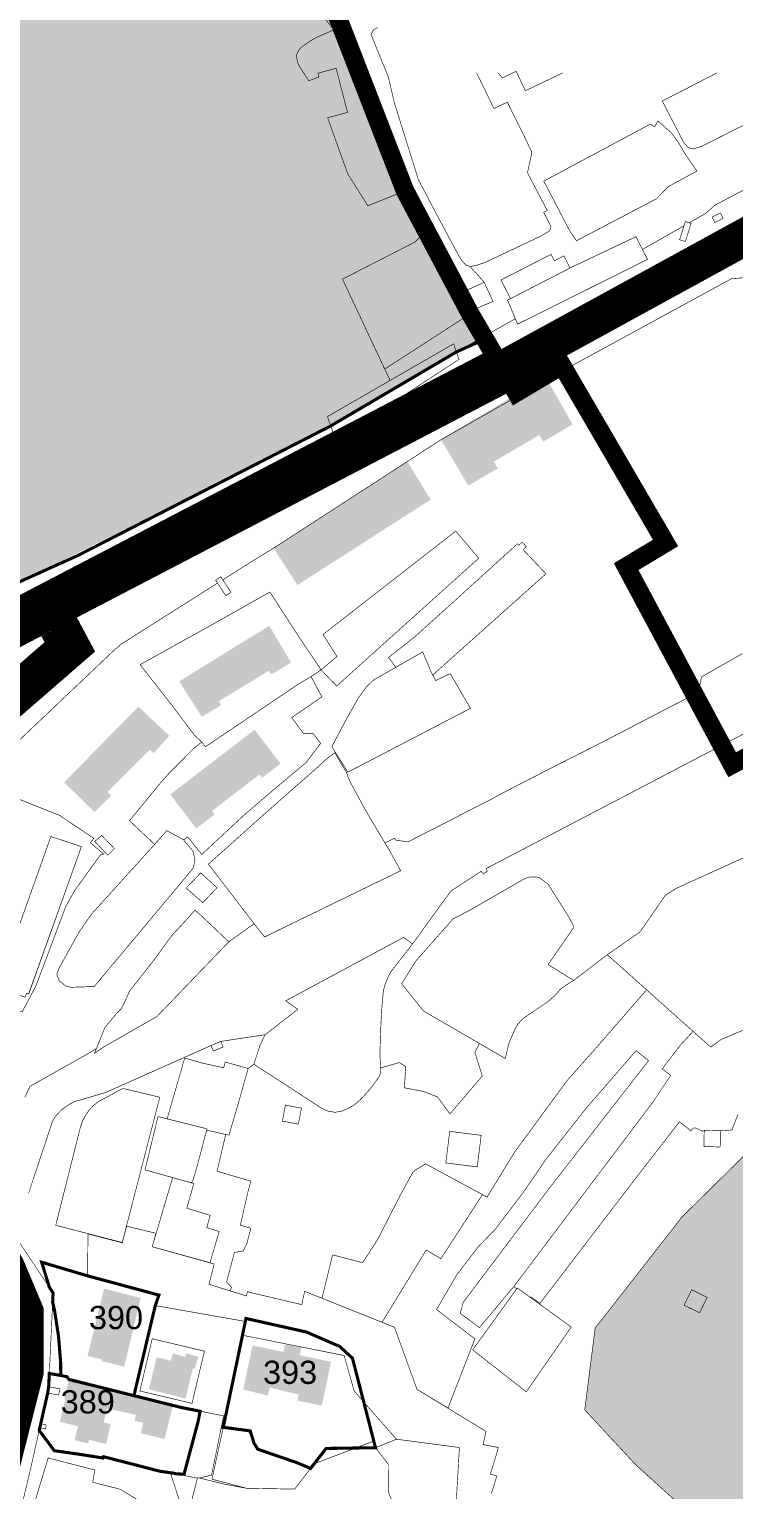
# Model space of a CAD drawing. Header units: millimetres. Extents: x 21689 to 31331, y 37531 to 43751.
# Drawn here: x 26882.5 to 27110.4, y 43042 to 43514.1 of the extents above; entities that cross this region are included whole.
import ezdxf

# ---------------------------------------------------------------- set-up
doc = ezdxf.new("R2010")
doc.units = ezdxf.units.MM
for name, pattern in [('DASHEDX2', [1.5, 1, -0.5]), ('g5_084', [0.4, 0.2, -0.2]), ('МЕЖА', [4, 1, -1, 1, -1])]:
    doc.linetypes.add(name, pattern=pattern)
for name, color, linetype, lineweight in [('0 . 11 - границы ДМ проект', 10, 'МЕЖА', 0), ('00 границы ОКН', 1, 'Continuous', 40), ('00 номер ОКН', 7, 'Continuous', 15), ('00 Разраб границы', 5, 'g5_084', 50), ('CONTUR', 150, 'Continuous', 9)]:
    doc.layers.add(name, color=color, linetype=linetype, lineweight=lineweight)
for name, color, linetype, lineweight, transparency in [('0.1 ОКН', 1, 'Continuous', 9, 0.4), ('00 Дороги', 252, 'Continuous', 9, 0.2), ('24. ценная дореволюц постройка', 192, 'Continuous', 13, 0.4)]:
    doc.layers.add(name, color=color, linetype=linetype, lineweight=lineweight, transparency=transparency)
doc.layers.add('00 Природный ландшафт', color=81, linetype='Continuous', lineweight=9, true_color=0xa9da90, transparency=0.4)
doc.layers.add('25. ценная историческая застройка сов пер', color=92, linetype='Continuous', lineweight=0, true_color=0x19df16)
doc.styles.get("Standard").update_dxf_attribs({"font": 'arial.ttf'})

# ---------------------------------------------------------------- blocks, each defined once
blk = doc.blocks.new('участки все')
at = {"layer": 'CONTUR', "const_width": 0.2}
for points in [[(4087.85, 5879.8), (4094.24, 5871.5), (4111.58, 5829.75), (4117.31, 5819.48), (4115.55, 5818.76), (4122.66, 5805.05), (4134.04, 5786.13), (4136.34, 5786.93), (4142.89, 5789.93), (4138.4, 5794.97), (4136.96, 5795.53), (4135.67, 5796.96), (4134.58, 5798.69), (4127.46, 5811.94), (4121.63, 5823.07), (4118.94, 5831.65), (4113.85, 5847.93), (4111.95, 5856.11), (4106.31, 5870.06), (4107.14, 5871.54), (4108.42, 5872.25)], [(3985.82, 5690.02), (4001.71, 5696.76), (4032.58, 5712.14), (4093.26, 5743.47), (4092.22, 5746.51), (4112.47, 5758.19), (4097.08, 5790.93), (4120.5, 5802.92), (4122.66, 5805.05), (4115.55, 5818.76), (4105.29, 5814.64), (4098.77, 5824.98), (4092.28, 5843.09), (4098.71, 5844.84), (4095.02, 5859.09), (4089.14, 5857.49), (4089.45, 5856.29), (4086.15, 5855.06), (4083.11, 5859.8), (4082.55, 5861.01), (4082.25, 5862.63), (4082.28, 5863.68), (4083.19, 5865.33), (4084.34, 5866.32), (4087.98, 5868.75), (4094.24, 5871.5), (4087.85, 5879.8)], [(4140.46, 5857.61), (4146.03, 5846.11), (4150.39, 5848.13), (4155.65, 5837.53), (4158.33, 5831.91), (4156.89, 5825.34), (4163.29, 5813.09), (4162.15, 5812.53), (4164.47, 5807.96), (4164.41, 5807.17), (4163.95, 5806.46), (4161.21, 5804.84), (4143.23, 5796.35), (4140.71, 5795.49), (4138.4, 5794.97), (4136.96, 5795.53), (4135.67, 5796.96), (4134.58, 5798.69), (4127.46, 5811.94), (4121.63, 5823.07), (4113.85, 5847.93), (4111.95, 5856.11), (4106.31, 5870.06), (4107.14, 5871.54), (4108.42, 5872.25)], [(4238.09, 5825.67), (4217.52, 5814.85), (4214.47, 5812.15), (4209.21, 5809.16), (4209.82, 5808.96), (4207.94, 5803.09), (4206.08, 5803.69), (4207.51, 5808.18), (4194.08, 5800.52), (4195.7, 5797.29), (4153.71, 5776.4), (4152.97, 5778.14), (4141.14, 5771.46), (4133.93, 5767.4), (4134.75, 5765), (4094.86, 5738.91), (4093.26, 5743.47), (4032.58, 5712.14), (4001.71, 5696.76), (3985.82, 5690.02)], [(3985.83, 5635.51), (4023.3, 5671.05), (4025.55, 5672.98), (4056.66, 5692.66), (4056.06, 5693.6), (4057.72, 5694.74), (4058.38, 5693.75), (4068.19, 5699.93), (4074.71, 5703.94), (4117.87, 5731.87), (4128.84, 5738.96), (4163.19, 5758.5), (4172.31, 5763.53), (4222.89, 5791.09), (4230.2, 5791.64)], [(4168.3, 5857.61), (4156.22, 5851.82), (4153.24, 5858.1), (4148.92, 5856.04), (4148.79, 5855.97), (4147.29, 5857.61)], [(4257.58, 5857.61), (4241.52, 5848.64), (4227.72, 5841.18), (4213.27, 5833.88), (4210.49, 5833.01), (4208.91, 5833.41), (4207.4, 5835.15), (4200.49, 5848.49), (4218.17, 5857.61)], [(4273.03, 5668.11), (4143.52, 5600.4), (4143.95, 5599.57), (4142.57, 5598.71), (4141.9, 5599.52), (4132.13, 5593.14), (4119.76, 5576.09), (4116.83, 5578.15), (4078.72, 5557.65), (4082.63, 5554.91), (4072.07, 5546.7), (4057.7, 5544.53), (4054.56, 5543.19), (4020.45, 5528.01), (4011.53, 5525.38), (4010.86, 5525.23), (4008.92, 5524.31), (4006.23, 5522.41), (4004.35, 5520.4), (4003.65, 5519.35), (4003.25, 5518.5), (3995.55, 5495.38)], [(3994.4, 5526.49), (3996.03, 5530.01), (4014.33, 5540.31), (4017.48, 5542.18), (4016.93, 5540.75), (4020.14, 5542.89), (4037.15, 5552.64), (4060.31, 5576.73), (4068.5, 5582.56), (4071.88, 5578.3), (4115.89, 5599.7), (4112.49, 5605.86), (4110.84, 5608.65), (4113.83, 5610.21), (4114.23, 5609.62), (4118.2, 5609.01), (4123.7, 5611.84), (4127.12, 5613.54), (4132.71, 5616.4), (4139.87, 5620.13), (4144.56, 5622.47), (4148.33, 5624.53), (4156.1, 5628.55), (4162.41, 5631.8), (4162.41, 5631.8), (4181.37, 5641.4), (4207.92, 5655.18), (4209.57, 5656.15), (4211.13, 5657.77), (4212.76, 5660.04), (4213.17, 5662.36), (4226.39, 5669.88)], [(4231.34, 5550.15), (4219.51, 5545.17), (4216.17, 5542.68), (4212.23, 5546.19), (4196.8, 5559.97), (4182.71, 5572.56), (4193.32, 5579.96), (4201.47, 5591.75), (4205.07, 5594.04), (4205.07, 5594.04), (4252.34, 5615.51)], [(3992.25, 5480.09), (4003.5, 5463.22), (4002.08, 5432.9), (4005.73, 5432.22), (4005.27, 5430.22), (4001.76, 5430.88), (3999.5, 5420.93), (4001.25, 5420.57), (4001.04, 5419.26), (3999.18, 5419.55), (3996.34, 5406.92), (3985.29, 5360.39)], [(4224.94, 5520.94), (4223.64, 5517.57), (4223.02, 5515.89), (4219.31, 5515.67), (4214.05, 5515.78), (4213.51, 5515.46), (4211.25, 5516.59), (4210.49, 5516.48), (4209.73, 5515.66), (4206.05, 5518.54), (4193.56, 5502.48), (4160.92, 5459.84), (4158.11, 5461.92), (4157.95, 5461.7), (4153.62, 5464.82), (4153.42, 5464.57), (4152.45, 5465.26), (4197.44, 5524.89), (4200.49, 5529.45), (4203.21, 5533.53), (4200.47, 5535.66), (4206.24, 5543.21), (4206.24, 5543.21), (4210.45, 5547.78), (4212.23, 5546.19), (4216.17, 5542.68), (4219.51, 5545.17), (4231.34, 5550.15)], [(4204.91, 5395.88), (4191.79, 5407.77), (4175.42, 5425.43), (4175.42, 5425.43), (4178.77, 5451.88), (4179.26, 5452.5), (4183.81, 5458.28), (4206.83, 5487.75), (4247.01, 5527.44)], [(4133.61, 5391.64), (4134.9, 5413.26), (4114.53, 5415.95), (4100.87, 5431.5), (4097.59, 5443), (4064.74, 5449.55), (4065.67, 5454.01), (4036.56, 5459.14), (4037.72, 5462.53), (4014.67, 5468.75), (4014.77, 5482.3), (4025.87, 5479.43), (4027.27, 5484.81), (4027.27, 5484.81), (4036.77, 5482.51), (4035.55, 5478.16), (4055.59, 5472.57), (4053.91, 5466.01), (4066.03, 5462.24), (4066.3, 5463.6), (4083.92, 5459.44), (4084.84, 5463.76), (4113.89, 5452.12), (4121.18, 5432.05), (4143.5, 5418.47), (4142.57, 5414.22), (4147.44, 5413.28), (4147.06, 5411.68), (4144.9, 5404.71), (4147, 5404.06), (4145.21, 5398.33)]]:
    blk.add_lwpolyline(points, dxfattribs=at)
for points in [[(4082.25, 5862.63), (4082.28, 5863.68), (4083.19, 5865.33), (4084.34, 5866.32), (4087.98, 5868.75), (4094.24, 5871.5), (4111.58, 5829.75), (4117.31, 5819.48), (4105.29, 5814.64), (4098.77, 5824.98), (4092.28, 5843.09), (4098.71, 5844.84), (4097.9, 5847.92), (4095.02, 5859.09), (4089.14, 5857.49), (4089.45, 5856.29), (4086.15, 5855.06), (4083.11, 5859.8), (4082.55, 5861.01), (4082.25, 5862.63)], [(4166.98, 5825.19), (4196.61, 5841.03), (4198.07, 5840.2), (4199.06, 5842.06), (4203.36, 5838.29), (4205.74, 5835.04), (4207.8, 5831.51), (4211.68, 5825.87), (4203.77, 5821.57), (4202.48, 5820.87), (4198.59, 5816.9), (4176.38, 5805.25), (4172.72, 5803.33), (4170.66, 5806.35), (4162.16, 5822.62), (4166.98, 5825.19)], [(4219.3, 5812.34), (4220.18, 5810.56), (4217.5, 5809.21), (4216.62, 5810.99), (4219.3, 5812.34)], [(4216.62, 5810.99), (4219.3, 5812.34), (4220.18, 5810.56), (4217.5, 5809.21), (4216.62, 5810.99)], [(4207.94, 5803.09), (4206.08, 5803.69), (4207.96, 5809.55), (4209.82, 5808.96), (4207.94, 5803.09)], [(4097.08, 5790.93), (4110.73, 5761.86), (4137.88, 5779.4), (4134.04, 5786.13), (4122.66, 5805.05), (4120.5, 5802.92), (4097.08, 5790.93)], [(4191.98, 5804.64), (4195.7, 5797.29), (4153.71, 5776.4), (4150.43, 5784.16), (4151.39, 5784.63), (4167.59, 5792.94), (4170.67, 5794.55), (4191.98, 5804.64)], [(4148.34, 5790.67), (4151.39, 5784.63), (4167.59, 5792.94), (4170.67, 5794.55), (4168.64, 5798.46), (4165.57, 5796.85), (4164.5, 5798.92), (4148.34, 5790.67)], [(4136.34, 5786.93), (4139.56, 5781.05), (4145.75, 5783.74), (4142.89, 5789.93), (4136.34, 5786.93)], [(4092.22, 5746.51), (4133.01, 5770.03), (4134.75, 5765), (4094.86, 5738.91), (4092.22, 5746.51)], [(4090.16, 5664.64), (4095.28, 5668.95), (4090.79, 5676.08), (4133.69, 5709.47), (4141.13, 5700.72), (4095.18, 5659.39), (4090.16, 5664.64)], [(4120.57, 5675.42), (4111.99, 5668.65), (4114.31, 5665.46), (4123.02, 5670.44), (4125.71, 5664.04), (4126.26, 5662.98), (4162.88, 5695.68), (4155.5, 5703.49), (4156.53, 5704.45), (4155.15, 5705.9), (4154.12, 5704.94), (4153.69, 5705.42), (4132.55, 5686.22), (4120.57, 5675.42)], [(4056.06, 5693.6), (4057.72, 5694.74), (4061.02, 5689.72), (4059.37, 5688.6), (4056.06, 5693.6)], [(4054.92, 5679.25), (4073.61, 5689.79), (4082.37, 5676.23), (4090.16, 5664.64), (4086.9, 5662.45), (4082.82, 5660.04), (4052.76, 5639.76), (4051.58, 5641.33), (4049.3, 5643.42), (4042.39, 5652.57), (4031.64, 5666.32), (4054.92, 5679.25)], [(4093.64, 5639.83), (4097.97, 5648.01), (4102.07, 5655.35), (4104.85, 5659.18), (4107.14, 5661.36), (4123.02, 5670.44), (4125.71, 5664.04), (4127.2, 5661.16), (4131.93, 5663.4), (4138.46, 5652.19), (4098.8, 5631.56), (4093.64, 5639.83)], [(4028.2, 5615.87), (4038.04, 5627.86), (4040.8, 5631), (4048.88, 5639.14), (4051.58, 5641.33), (4052.76, 5639.76), (4082.82, 5660.04), (4086.9, 5662.45), (4090.42, 5655.94), (4080.66, 5649.17), (4084.52, 5643.99), (4087.61, 5644.04), (4090.02, 5640.87), (4085.29, 5634.65), (4074.73, 5625.81), (4065.41, 5617.84), (4051.57, 5604.96), (4047.01, 5610.64), (4045.74, 5609.7), (4040.24, 5612.66), (4036.33, 5608.21), (4028.2, 5615.87)], [(4053.73, 5601.82), (4063.51, 5610.58), (4071.21, 5617.48), (4073.6, 5619.57), (4082.46, 5627.42), (4085.83, 5630.32), (4090.67, 5634.67), (4091.79, 5635.71), (4092.03, 5635.9), (4094.6, 5637.85), (4098.34, 5631.5), (4099.35, 5628.8), (4104.39, 5619.5), (4112.49, 5605.86), (4115.89, 5599.7), (4071.88, 5578.3), (4070.18, 5580.44), (4068.51, 5582.57), (4057.86, 5596.45), (4055.96, 5598.91), (4053.73, 5601.82)], [(3959.3, 5572.83), (3979.01, 5628.2), (4005.65, 5617.57), (4016.69, 5610.15), (4015.54, 5608.76), (4019.85, 5605.1), (4018.8, 5604.79), (4010.44, 5593.25), (4007.5, 5587.93), (4001.82, 5572.75), (3997.91, 5562.39), (3993.49, 5554.06), (3959.62, 5565.78), (3959.3, 5572.83)], [(3995.62, 5559.85), (3994.92, 5560.11), (3994.46, 5558.82), (3985.42, 5561.84), (3985.87, 5563.22), (4002.78, 5610.76), (4012.66, 5607.49), (3995.62, 5559.85)], [(4012.66, 5607.49), (3995.57, 5559.88), (3994.92, 5560.11), (3994.46, 5558.82), (3985.42, 5561.84), (3985.87, 5563.22), (4002.78, 5610.76), (4012.66, 5607.49)], [(4040.24, 5612.66), (4045.74, 5609.7), (4045.88, 5609.43), (4048.66, 5606.18), (4049.36, 5603.46), (4048.88, 5600.61), (4016.79, 5562.26), (4009.37, 5562.03), (4007.77, 5562.32), (4005.52, 5564.07), (4004.71, 5566.19), (4005.36, 5568.08), (4011.79, 5579.69), (4015.84, 5585.59), (4036.33, 5608.21), (4040.24, 5612.66)], [(4019.21, 5611.13), (4023.3, 5606.9), (4021.13, 5604.74), (4017, 5609.17), (4019.21, 5611.13)], [(4046.54, 5594.11), (4051.25, 5599), (4056.49, 5594.2), (4051.91, 5589.37), (4046.54, 5594.11)], [(4132.83, 5584.13), (4138.39, 5587.01), (4155.87, 5597.09), (4157.38, 5597.62), (4158.89, 5597.69), (4159.91, 5597.66), (4160.93, 5597.35), (4163.6, 5595.31), (4170.29, 5584.7), (4171.95, 5581.53), (4163.57, 5569.37), (4171.84, 5564.24), (4169.35, 5562.72), (4167.49, 5561.36), (4165.87, 5559.44), (4163.23, 5557.18), (4158.47, 5554), (4155.45, 5551.93), (4153.75, 5550.04), (4152.81, 5548.42), (4150.92, 5544.04), (4149.71, 5539.02), (4123.24, 5554.38), (4116.22, 5563.18), (4120.87, 5570.62), (4132.83, 5584.13)], [(4016.92, 5540.75), (4020.26, 5549.07), (4023.93, 5553.44), (4025.55, 5555.11), (4026.67, 5557.26), (4028.18, 5560.73), (4036.46, 5571.31), (4041.81, 5578.66), (4048.01, 5585.37), (4049.34, 5586.94), (4051.04, 5585.52), (4055.48, 5581.32), (4060.31, 5576.73), (4037.15, 5552.64), (4020.14, 5542.89), (4016.92, 5540.75)], [(4116.83, 5578.15), (4119.76, 5576.09), (4113.95, 5568.61), (4113.31, 5567.85), (4112.89, 5567.27), (4112.04, 5565.74), (4111.56, 5564.71), (4110.78, 5562.71), (4110.3, 5560.88), (4109.83, 5555.75), (4109.41, 5548.27), (4109.17, 5540.43), (4109.31, 5537.83), (4109.41, 5535.98), (4109.33, 5534.26), (4109.11, 5533.34), (4105.88, 5528.99), (4103.11, 5525.93), (4100.96, 5524.08), (4099.06, 5522.92), (4096.69, 5521.96), (4094.68, 5521.61), (4092.36, 5522.01), (4090.5, 5522.83), (4068.41, 5537.16), (4070.46, 5543.34), (4071.31, 5545.15), (4072.07, 5546.7), (4082.63, 5554.91), (4078.71, 5557.65), (4116.83, 5578.15)], [(4063.42, 5524.58), (4060.37, 5514.23), (4059.32, 5514.47), (4056.51, 5502.56), (4067.47, 5499.36), (4066.63, 5496.41), (4065.19, 5490.13), (4064.06, 5485.13), (4067.42, 5484.12), (4066.15, 5479.2), (4065, 5476.81), (4062.74, 5476.41), (4062.1, 5476.21), (4059.59, 5466.73), (4061.19, 5465.11), (4060.83, 5463.86), (4066.03, 5462.24), (4066.3, 5463.6), (4083.92, 5459.44), (4084.84, 5463.76), (4090.44, 5461.51), (4093.88, 5475.54), (4103.58, 5473), (4108.39, 5480.39), (4115.5, 5494.3), (4119.83, 5502.25), (4120.67, 5502.97), (4123.96, 5504.95), (4143.83, 5494.21), (4152.79, 5508.83), (4169.81, 5532.01), (4178.69, 5541.96), (4195.41, 5561.22), (4182.71, 5572.56), (4171.84, 5564.24), (4169.35, 5562.72), (4167.49, 5561.36), (4165.87, 5559.44), (4163.23, 5557.18), (4158.47, 5554), (4155.45, 5551.93), (4153.75, 5550.04), (4152.81, 5548.42), (4150.92, 5544.04), (4149.71, 5539.02), (4141.36, 5543.86), (4139.88, 5541), (4142.28, 5533.35), (4131.82, 5521.08), (4127.82, 5526.58), (4123.33, 5528.33), (4117.08, 5529.54), (4117.56, 5536.35), (4115.54, 5537.7), (4109.41, 5535.98), (4109.33, 5534.26), (4109.11, 5533.34), (4105.88, 5528.99), (4103.11, 5525.93), (4100.96, 5524.08), (4099.06, 5522.92), (4096.69, 5521.96), (4094.68, 5521.61), (4092.36, 5522.01), (4090.5, 5522.83), (4068.41, 5537.16), (4066.58, 5535.78), (4063.42, 5524.58)], [(4152.79, 5508.83), (4169.81, 5532.01), (4178.69, 5541.96), (4195.41, 5561.22), (4196.8, 5559.97), (4210.45, 5547.78), (4206.24, 5543.21), (4200.47, 5535.66), (4203.21, 5533.53), (4200.49, 5529.45), (4197.44, 5524.89), (4152.45, 5465.26), (4141.36, 5452.02), (4135.18, 5456.63), (4136.08, 5460.13), (4164.06, 5497.21), (4196.04, 5538.32), (4192, 5541.53), (4175.97, 5523.05), (4162.96, 5506.54), (4155.62, 5495.85), (4146.5, 5483.82), (4141.12, 5478.32), (4134.02, 5469.07), (4127.49, 5457.86), (4139.89, 5448.37), (4131.19, 5426.02), (4121.18, 5432.05), (4113.89, 5452.12), (4109.86, 5453.73), (4124.16, 5477.11), (4128.88, 5474.3), (4142.34, 5495.01), (4143.83, 5494.21), (4152.79, 5508.83)], [(4054.56, 5543.19), (4057.7, 5544.53), (4058.46, 5542.74), (4055.33, 5541.4), (4054.56, 5543.19)], [(4046.05, 5539.16), (4051.87, 5537.49), (4058.65, 5536), (4059.17, 5537.87), (4066.58, 5535.78), (4063.42, 5524.58), (4060.37, 5514.23), (4053.15, 5515.85), (4053.28, 5516.26), (4040.38, 5519.5), (4046.05, 5539.16)], [(4012.27, 5516.56), (4012.97, 5518.69), (4013.9, 5520.51), (4015.07, 5522.2), (4016.46, 5523.71), (4018.05, 5525.01), (4026.07, 5529.33), (4038, 5526.49), (4030.85, 5498.85), (4025.86, 5479.53), (4019.65, 5481.14), (4007, 5484.41), (4004.35, 5485.09), (4012.27, 5516.56)], [(4078.61, 5523.94), (4083.79, 5522.97), (4082.82, 5517.81), (4077.65, 5518.76), (4078.61, 5523.94)], [(4078.61, 5523.94), (4083.79, 5522.97), (4082.82, 5517.81), (4077.65, 5518.76), (4078.61, 5523.94)], [(4050, 5503.94), (4053.15, 5515.85), (4053.28, 5516.26), (4037.43, 5520.24), (4033.22, 5503.02), (4048.1, 5498.84), (4048.13, 5498.93), (4048.55, 5499.09), (4050, 5503.94)], [(4131.77, 5515.45), (4141.93, 5514.17), (4140.66, 5503.98), (4130.48, 5505.24), (4131.77, 5515.45)], [(4131.77, 5515.45), (4141.93, 5514.17), (4140.66, 5503.98), (4130.48, 5505.24), (4131.77, 5515.45)], [(4214.05, 5515.78), (4219.31, 5515.67), (4219.2, 5510.41), (4213.94, 5510.54), (4214.05, 5515.78)], [(4042.15, 5500.5), (4048.1, 5498.84), (4049.02, 5498.59), (4046.72, 5490.63), (4054.28, 5488.31), (4053.19, 5484.36), (4057.2, 5483.09), (4054.24, 5473.01), (4035.55, 5478.16), (4042.15, 5500.5)], [(3999.81, 5473.16), (4014.67, 5468.75), (4037.72, 5462.53), (4036.55, 5459.13), (4029.64, 5430.02), (4008.61, 5435.28), (4007.95, 5436.17), (4005.98, 5436.55), (4005.95, 5440.82), (4005.27, 5449.22), (4003.98, 5457.54), (4003.36, 5460.24), (4003.5, 5463.22), (4002.25, 5465.11), (4002.1, 5465.74), (3999.81, 5473.16)], [(4156.52, 5431.27), (4139.16, 5444.83), (4153.62, 5464.82), (4171.04, 5452.2), (4156.52, 5431.27)], [(4210.01, 5464.25), (4207.55, 5459.26), (4212.55, 5456.81), (4214.99, 5461.8), (4210.01, 5464.25)], [(4210.01, 5464.25), (4214.99, 5461.8), (4212.55, 5456.81), (4207.55, 5459.26), (4210.01, 5464.25)], [(4029.64, 5430.02), (4036.56, 5459.14), (4065.67, 5454.01), (4059.27, 5423.37), (4045, 5426.21), (4029.64, 5430.02)], [(4087.93, 5408), (4081.58, 5399.81), (4065.99, 5400.1), (4054.87, 5403.03), (4058.21, 5418.32), (4059.27, 5423.37), (4065.67, 5454.01), (4065.87, 5454.97), (4085.4, 5450.6), (4096.17, 5445.94), (4100.31, 5442.13), (4107.21, 5415.34), (4087.93, 5408)], [(4031.55, 5431.54), (4035.55, 5448.42), (4052.43, 5444.41), (4048.42, 5427.54), (4031.55, 5431.54)], [(4031.55, 5431.54), (4035.55, 5448.42), (4052.43, 5444.41), (4048.42, 5427.54), (4031.55, 5431.54)], [(4002.28, 5437.18), (4004.15, 5436.89), (4007.95, 5436.17), (4008.61, 5435.28), (4029.64, 5430.02), (4044.98, 5426.19), (4058.64, 5423.5), (4054.75, 5404.38), (4050.83, 5403.39), (4050.22, 5403.54), (4050.15, 5403.32), (4042.33, 5404.99), (4038.03, 5405.59), (4030.89, 5407.45), (4020.37, 5410.15), (4019.77, 5410.27), (4019.62, 5409.88), (4011.76, 5411.11), (4003.9, 5412.26), (3999.01, 5418.8), (3999.18, 5419.55), (4001.04, 5419.26), (4001.25, 5420.57), (3999.5, 5420.93), (4001.76, 5430.88), (4005.27, 5430.22), (4005.73, 5432.22), (4002.08, 5432.9), (4002.28, 5437.18)], [(4050.83, 5403.39), (4054.75, 5404.38), (4057.91, 5419.88), (4067.23, 5418.64), (4068.51, 5414.6), (4069.71, 5412.7), (4082.29, 5408.38), (4086.77, 5406.51), (4081.58, 5399.81), (4065.99, 5400.1), (4059.11, 5401.37), (4050.83, 5403.39)], [(4114.53, 5415.95), (4107.75, 5413.2), (4111.96, 5407.77), (4111.98, 5398.79), (4116.85, 5386.17), (4124.43, 5386.6), (4136.11, 5367.82), (4146.59, 5375.1), (4133.61, 5391.64), (4134.9, 5413.26), (4114.53, 5415.95)], [(4054.4, 5343.56), (4063.03, 5383.92), (4046.38, 5388.5), (4050.22, 5403.54), (4059.11, 5401.37), (4065.99, 5400.1), (4081.58, 5399.81), (4087.93, 5408), (4091.79, 5412.96), (4107.75, 5413.2), (4111.96, 5407.77), (4111.98, 5398.79), (4116.85, 5386.17), (4124.43, 5386.6), (4139.37, 5362.59), (4148.36, 5355.07), (4140.28, 5323.54), (4094.46, 5333.97), (4082.52, 5336.83), (4054.4, 5343.56)], [(4033.62, 5348.43), (3986.76, 5359.96), (4001.9, 5409.88), (4017.03, 5406), (4016.31, 5402.02), (4025.24, 5399.76), (4031.77, 5395.79), (4028.87, 5385.88), (4036.53, 5384.13), (4031.94, 5365.58), (4037.97, 5363.85), (4033.62, 5348.43)], [(4041.59, 5404.56), (4043.45, 5404.75), (4050.15, 5403.32), (4046.38, 5388.5), (4063.03, 5383.92), (4057.9, 5359.92), (4047.6, 5363.06), (4044.3, 5364.7), (4042.38, 5366.23), (4041.14, 5367.79), (4040.36, 5369.63), (4039.92, 5371.64), (4039.82, 5373.62), (4039.75, 5375.6), (4039.88, 5377.59), (4040.71, 5381.47), (4042.57, 5387.65), (4044.26, 5389.02), (4045.31, 5393.21), (4041.59, 5404.56)]]:
    blk.add_lwpolyline(points, close=True, dxfattribs=at)

msp = doc.modelspace()

# ---------------------------------------------------------------- hatches: boundary and pattern name
at = {"layer": '0.1 ОКН', "transparency": 33554585}
h = msp.add_hatch(color=1, dxfattribs=at)
h.dxf.hatch_style = 1
edge = h.paths.add_edge_path()
edge.add_line((26989.35, 43499.73), (26980.6, 43522.3))
edge.add_arc((27417.73, 43711.3), 476.24, 199.1604, 203.3824, ccw=False)
edge.add_line((26967.87, 43554.99), (26944.78, 43614.64))
edge.add_line((26944.78, 43614.64), (26934.86, 43640.22))
edge.add_line((26934.86, 43640.22), (26924.99, 43664.75))
edge.add_line((26924.99, 43664.75), (26914.14, 43691.8))
edge.add_line((26914.14, 43691.8), (26899.52, 43700.46))
edge.add_line((26899.52, 43700.46), (26897.63, 43697.49))
edge.add_line((26897.63, 43697.49), (26892.25, 43688.62))
edge.add_line((26892.25, 43688.62), (26879.15, 43667.46))
edge.add_line((26879.15, 43667.46), (26866.42, 43645.93))
edge.add_line((26866.42, 43645.93), (26854.24, 43626.38))
edge.add_line((26854.24, 43626.38), (26837.36, 43599.31))
edge.add_line((26837.36, 43599.31), (26823.37, 43576.24))
edge.add_line((26823.37, 43576.24), (26806.41, 43547.9))
edge.add_line((26806.41, 43547.9), (26781.42, 43509.18))
edge.add_line((26781.42, 43509.18), (26764.98, 43481.51))
edge.add_line((26764.98, 43481.51), (26755.32, 43472.93))
edge.add_line((26755.32, 43472.93), (26743.55, 43465.94))
edge.add_line((26743.55, 43465.94), (26736.17, 43462.37))
edge.add_line((26736.17, 43462.37), (26728.25, 43458.74))
edge.add_line((26728.25, 43458.74), (26715.17, 43454.46))
edge.add_line((26715.17, 43454.46), (26685.04, 43444.61))
edge.add_line((26685.04, 43444.61), (26669.67, 43439.89))
edge.add_line((26669.67, 43439.89), (26664.56, 43438.06))
edge.add_line((26664.56, 43438.06), (26659.05, 43435.89))
edge.add_line((26659.05, 43435.89), (26655.43, 43434.29))
edge.add_line((26655.43, 43434.29), (26651.7, 43432.44))
edge.add_line((26651.7, 43432.44), (26645.11, 43428.84))
edge.add_line((26645.11, 43428.84), (26642.12, 43426.31))
edge.add_line((26642.12, 43426.31), (26638.14, 43422.32))
edge.add_line((26638.14, 43422.32), (26634.35, 43417.64))
edge.add_line((26634.35, 43417.64), (26632.8, 43414.66))
edge.add_line((26632.8, 43414.66), (26630.4, 43409.72))
edge.add_line((26630.4, 43409.72), (26625.85, 43395.3))
edge.add_line((26625.85, 43395.3), (26616.82, 43362.94))
edge.add_line((26616.82, 43362.94), (26613.4, 43349.61))
edge.add_line((26613.4, 43349.61), (26621.34, 43339.49))
edge.add_line((26621.34, 43339.49), (26630.59, 43336.52))
edge.add_line((26630.59, 43336.52), (26632.96, 43335.87))
edge.add_line((26632.96, 43335.87), (26647.41, 43331.87))
edge.add_line((26647.41, 43331.87), (26660.66, 43328.21))
edge.add_line((26660.66, 43328.21), (26676.76, 43323.76))
edge.add_line((26676.76, 43323.76), (26696.82, 43318.21))
edge.add_line((26696.82, 43318.21), (26714.28, 43313.46))
edge.add_line((26714.28, 43313.46), (26723.81, 43311.08))
edge.add_line((26723.81, 43311.08), (26739, 43307.39))
edge.add_line((26739, 43307.39), (26747.97, 43305.31))
edge.add_line((26747.97, 43305.31), (26756.32, 43303.81))
edge.add_line((26756.32, 43303.81), (26763.5, 43302.97))
edge.add_line((26763.5, 43302.97), (26770.72, 43302.32))
edge.add_line((26770.72, 43302.32), (26774.9, 43303.15))
edge.add_line((26774.9, 43303.15), (26779.08, 43303.53))
edge.add_line((26779.08, 43303.53), (26783.62, 43304.2))
edge.add_line((26783.62, 43304.2), (26791.57, 43305.56))
edge.add_line((26791.57, 43305.56), (26800.01, 43307.44))
edge.add_line((26800.01, 43307.44), (26808.2, 43309.31))
edge.add_line((26808.2, 43309.31), (26818.28, 43312.52))
edge.add_line((26818.28, 43312.52), (26828.63, 43315.98))
edge.add_line((26828.63, 43315.98), (26837.18, 43319.05))
edge.add_line((26837.18, 43319.05), (26847.28, 43322.65))
edge.add_line((26847.28, 43322.65), (26855.01, 43325.64))
edge.add_line((26855.01, 43325.64), (26872.59, 43332.84))
edge.add_line((26872.59, 43332.84), (26881.38, 43336.35))
edge.add_line((26881.38, 43336.35), (26893.5, 43342.4))
edge.add_line((26893.5, 43342.4), (26906.47, 43348.88))
edge.add_line((26906.47, 43348.88), (26925.74, 43358.41))
edge.add_line((26925.74, 43358.41), (26942.87, 43367.43))
edge.add_line((26942.87, 43367.43), (26980.16, 43385.92))
edge.add_line((26980.16, 43385.92), (27020.67, 43409.76))
edge.add_line((27020.67, 43409.76), (27029.45, 43413.66))
edge.add_line((27029.45, 43413.66), (27004, 43461.93))
edge.add_line((27004, 43461.93), (26989.35, 43499.73))
h = msp.add_hatch(color=1, dxfattribs=at)
h.dxf.hatch_style = 1
h.paths.add_polyline_path([(26901.54, 43085.71), (26901.41, 43085.18), (26906.11, 43084.12), (26905.97, 43083.51), (26913.26, 43081.78), (26913.56, 43083.07), (26918.54, 43103.98), (26906.72, 43106.99)])
h = msp.add_hatch(color=1, dxfattribs=at)
h.dxf.hatch_style = 1
h.paths.add_polyline_path([(26951.76, 43074.38), (26959.64, 43072.42), (26960.29, 43075.05), (26969.7, 43072.71), (26969.22, 43070.78), (26977.14, 43069.16), (26980.15, 43083.34), (26970, 43085.45), (26970.52, 43087.95), (26965.27, 43088.91), (26964.77, 43086.53), (26954.72, 43088.62)])
h = msp.add_hatch(color=1, dxfattribs=at)
h.dxf.hatch_style = 1
h.paths.add_polyline_path([(26895.36, 43077.63), (26929.01, 43069.23), (26928.91, 43068.84), (26926.31, 43058.39), (26918.64, 43060.2), (26919.44, 43063.63), (26916.59, 43064.29), (26917.01, 43066.14), (26907.7, 43068.32), (26906.62, 43063.71), (26908.89, 43063.19), (26907.4, 43056.73), (26901.86, 43058.11), (26901.66, 43057.22), (26901.23, 43057), (26897.52, 43057.85), (26897.25, 43058.25), (26897.49, 43059.12), (26898.32, 43062.46), (26892.81, 43063.84), (26892.46, 43063.93), (26894.19, 43071.18), (26893.84, 43071.26)])
at = {"layer": '00 Природный ландшафт', "transparency": 33554585}
h = msp.add_hatch(color=256, dxfattribs=at)
h.dxf.hatch_style = 1
h.paths.add_polyline_path([(27233.1, 42874.83), (27241.06, 42926.21), (27283.8, 42950.25), (27322.3, 42984.11), (27340, 42992.44), (27392.19, 42999.38), (27424.77, 42999.57), (27497.65, 43056.71), (27540.05, 43101.34), (27556.4, 43118.3), (27555, 43119.69), (27572.05, 43138.2), (27575.12, 43135.68), (27588.8, 43147.93), (27628.85, 43190.3), (27649.46, 43217.88), (27662.12, 43262.59), (27666.3, 43286.53), (27663.21, 43304.32), (27625.58, 43287.46), (27631.09, 43276.73), (27629.09, 43269.06), (27620.31, 43264.66), (27602.94, 43238.83), (27603.15, 43228.04), (27584.63, 43189.18), (27569.7, 43191.29), (27552.28, 43168.04), (27550.35, 43165.66), (27537.19, 43158.96), (27529.32, 43155), (27526.82, 43153.52), (27500.2, 43150.3), (27496.54, 43144.12), (27494.39, 43140.27), (27488.77, 43130.25), (27482.39, 43122.63), (27464.42, 43100.61), (27458.28, 43096.54), (27445.71, 43085.36), (27440.52, 43080.89), (27412.41, 43071.88), (27405.98, 43058.78), (27401.08, 43050.34), (27382.45, 43039.51), (27322.81, 43020.92), (27300.5, 43015.39), (27270.15, 43008.15), (27247.35, 43004.95), (27236.81, 43059.05), (27237.77, 43062.31), (27239.16, 43069.33), (27251.22, 43149.13), (27239.22, 43149.47), (27214.53, 43153.36), (27208.37, 43167.78), (27223.33, 43176.1), (27217.02, 43189.01), (27218.29, 43206.98), (27213.36, 43207.6), (27202.43, 43208.96), (27182.85, 43202.77), (27158.64, 43184.49), (27133.75, 43169.79), (27093.57, 43130.11), (27065.51, 43094.24), (27062.17, 43067.79), (27078.53, 43050.13), (27091.66, 43038.24), (27116.35, 43026.73), (27126.19, 43022.08), (27140.96, 43012.96), (27145.6, 43025.23), (27157.92, 43018.96), (27160.45, 43022.14), (27168.42, 43017.76), (27185.59, 42979.03), (27173.37, 42949.99), (27187.71, 42945.71), (27181.75, 42918.91), (27180.52, 42913.26), (27200.93, 42901.87), (27206.57, 42885.05)])
at = {"layer": '24. ценная дореволюц постройка'}
h = msp.add_hatch(color=192, dxfattribs=at)
h.dxf.hatch_style = 1
h.paths.add_polyline_path([(26933.08, 43071.45), (26935.47, 43081.3), (26936.12, 43081.12), (26937.2, 43084.98), (26933.32, 43086.03), (26933.03, 43084.94), (26928.9, 43086.07), (26928.36, 43083.67), (26923.76, 43084.81), (26921.21, 43074.46)])
at = {"layer": '25. ценная историческая застройка сов пер', "lineweight": 30, "true_color": 0x19df16, "transparency": 33554585}
h = msp.add_hatch(color=92, dxfattribs=at)
h.dxf.hatch_style = 1
h.paths.add_polyline_path([(26917.85, 43295.12), (26927.83, 43285.68), (26922.73, 43280.08), (26921.51, 43281.19), (26907.84, 43267.47), (26908.98, 43266.33), (26903.65, 43261.01), (26893.82, 43270.64)])
h.paths.add_polyline_path([(26967.19, 43309.34), (26960.82, 43305.49), (26960.08, 43306.72), (26943.82, 43296.88), (26944.6, 43295.6), (26938.35, 43291.82), (26931.03, 43303.28), (26960.16, 43321.25)])
h.paths.add_polyline_path([(26936.55, 43255.71), (26942.48, 43260.26), (26941.63, 43261.38), (26957.04, 43273.2), (26957.86, 43272.14), (26963.79, 43276.68), (26955.41, 43287.62), (26928.13, 43266.71)])
h.paths.add_polyline_path([(27004.71, 43374.43), (26961.51, 43346.33), (26969.3, 43334.41), (27012.35, 43362.04)])
h.paths.add_polyline_path([(27015.72, 43381.58), (27049.52, 43401.66), (27058.23, 43386.33), (27048.72, 43380.75), (27047.45, 43382.91), (27032.77, 43374.3), (27034.04, 43372.14), (27024.51, 43366.55), (27015.62, 43381.52)])

# ---------------------------------------------------------------- linework, layer by layer
at = {"layer": '0 . 11 - границы ДМ проект', "color": 7, "linetype": 'DASHEDX2', "lineweight": 100, "ltscale": 9, "transparency": 33554687, "const_width": 6, "flags": 128}
msp.add_lwpolyline([(22946.73, 37638.63), (22902.58, 38352.1), (23040.31, 38403.75), (23117.29, 38401.21), (23331.14, 38342.16), (23767.92, 38429.68), (23839.74, 38479.18), (23935.86, 38610.42), (23988.4, 38646.95), (24015.49, 38690.25), (24098.85, 38777.82), (24145.03, 38828.88), (24135.93, 38857.75), (24309.79, 39159.02), (24384.58, 39142.81), (24479.69, 39275.04), (24546.54, 39209.37), (24750.01, 39350.13), (25003.88, 39639.8), (25413.16, 40107.12), (25363.28, 40286.2), (24989.23, 40491.14), (25395.28, 40838.84), (25660.56, 41058.12), (25845.24, 41208.92), (25792.92, 41266.23), (25888.27, 41383.12), (26058.63, 41521.65), (26092.2, 41658.69), (26130.83, 41752.53), (26159.07, 41742.27), (26300.9, 42104.41), (26325.34, 42112.11), (26524.48, 42049.12), (26659.52, 41994.11), (26661.3, 41997.38), (26646.24, 42050.67), (26706.46, 42026.98), (26859.65, 41970.83), (27006.59, 41919.76), (27172.98, 41911.41), (27384.06, 41951.12), (27369.53, 42033.59), (27673.24, 42086.3), (27976.36, 41979.69), (28033.35, 41963.23), (28102.86, 41962.56), (28159.54, 41928.27), (28328.6, 41835.14), (28499.53, 41807.33), (28720.17, 41761.45), (29052.46, 41622.84), (29045.52, 41606.09), (29058.02, 41600.92), (29065.19, 41619.05), (29089.18, 41611.33), (29476.61, 41567.37), (29694.11, 41552.14), (29707.83, 41609), (29818.28, 41584.5), (29941.9, 41545.71), (30079.67, 41531.57), (30099.06, 41598.9), (30133.54, 41631.15), (30187.93, 41657.25), (30321.66, 41749.67), (30401.38, 41749.67), (30509.19, 41676.74), (30617.63, 41749.67), (30608.36, 41787.7), (30599.77, 41907.5), (30613.25, 41930.65), (30611.36, 41954.39), (30596.2, 41953.51), (30593.67, 42010.25), (30597.05, 42063.37), (30605.38, 42235.81), (30665.45, 42236.17), (30657.33, 42284.13), (30610.32, 42363.4), (30625.51, 42373.52), (30633.15, 42373.02), (30649.52, 42377.68), (30654.81, 42423.45), (30716.03, 42430.23), (30760.54, 42567.65), (30765.8, 42586.36), (30791.95, 42710.49), (30846.37, 42699.4), (30866.74, 42759.78), (30939.13, 42753.23), (31030.96, 42735.49), (31057.16, 42750.28), (31131.35, 42919.39), (31178.71, 43049.99), (31223.9, 43155.77), (31261.16, 43239.22), (31200.23, 43266.25), (31159.04, 43264.62), (31092.9, 43324.59), (31030.84, 43397.77), (30974.06, 43434.01), (30837.68, 43448.49), (30812.71, 43443.57), (30797.57, 43373.26), (30670.04, 43084.43), (30627.79, 42979.09), (30572.79, 42815.93), (30581.39, 42739.2), (30580.07, 42670.05), (30572.53, 42633.02), (30553.34, 42565.66), (30547.4, 42556.65), (30525.72, 42505.25), (30514.51, 42510.11), (30479.51, 42425.86), (30461.95, 42345.38), (30464.75, 42236.14), (30403.52, 42231.72), (30362, 42222.3), (30262.37, 42221.19), (30097.98, 42200.41), (30088.95, 42269.89), (30058.49, 42273.9), (30000.91, 42267.83), (30008.93, 42181.88), (29926.02, 42170.86), (29838.04, 42159.36), (29837.12, 42151.42), (29801.62, 42150.52), (29804.08, 42118.48), (29746.29, 42112.77), (29727.01, 42117.61), (29726.77, 42121.26), (29669.99, 42116.48), (29667.12, 42186.75), (29663.62, 42276.82), (29664.83, 42334.2), (29729.67, 42336.19), (29743.29, 42425.8), (29681.45, 42426.64), (29599.85, 42422.04), (29585.29, 42460.05), (29593.55, 42547.9), (29586.23, 42640.93), (29612.42, 42670.26), (29566.57, 42703.24), (29536.55, 42712.38), (29485.13, 42721.11), (29445.22, 42718.94), (29271.87, 42704.28), (29252.91, 42692.41), (29197.95, 42673.04), (29178.85, 42668.77), (29146.59, 42665.68), (29091.04, 42663.1), (29090.12, 42694.39), (29093.43, 42735.41), (29109.46, 42731.74), (29114.94, 42754.25), (29105.61, 42762.57), (29115.3, 42813.46), (29163.59, 42900), (29195.32, 42957.41), (29200.53, 43020.6), (29169.03, 43102.91), (29094.39, 43130.16), (29034.07, 43130.54), (28931.05, 43118.37), (28819.4, 43060.11), (28798.63, 43021.64), (28799.74, 42985.88), (28707.96, 42909.03), (28686.59, 42891.68), (28665.24, 42871.73), (28655.12, 42859.97), (28647.85, 42848.5), (28636.35, 42823.08), (28630.36, 42817.18), (28632.11, 42786.97), (28651.56, 42783.79), (28691.78, 42770.28), (28688.63, 42759.99), (28685.9, 42758.4), (28674.4, 42734.05), (28670.96, 42721.95), (28465.92, 42806.49), (28422.23, 42822.02), (28375.9, 42835.07), (28353.71, 42839.03), (28334.9, 42842.59), (28324.45, 42844.67), (28310.37, 42860.64), (28285.15, 42868.53), (28273.81, 42871.97), (28249.69, 42869.4), (28186.52, 42849.62), (28159.73, 42849.83), (28118.75, 42863.99), (28094.8, 42888.25), (28084.71, 42900.92), (28068.74, 42924.62), (28025.62, 42901.74), (28004.08, 42892.7), (27951.92, 42913.21), (27851.65, 42849.79), (27793.9, 42819.52), (27766.59, 42881.7), (27711.88, 42969.56), (27682.2, 43019.56), (27636.09, 43064.5), (27679.04, 43117.9), (27700.16, 43145.1), (27730.28, 43232.44), (27705.35, 43256.96), (27691.79, 43306.56), (27688.55, 43316.07), (27675.1, 43337.74), (27671.02, 43346.91), (27667.81, 43356.54), (27665.87, 43367.34), (27665.76, 43376.05), (27664.78, 43381.05), (27419.59, 43272.56), (27422.82, 43266.23), (27362.67, 43207.3), (27358.27, 43197.8), (27315.11, 43177.13), (27276.85, 43176.61), (27257.44, 43175.75), (27253.84, 43180.5), (27248.88, 43187.03), (27238.09, 43198.06), (27218.29, 43206.98), (27213.36, 43207.6), (27202.43, 43208.96), (27239.74, 43225.54), (27236.35, 43231.88), (27229.04, 43245.51), (27224.79, 43253.43), (27207.06, 43286.52), (27191.9, 43314.8), (27189.96, 43318.43), (27109.82, 43276.33), (27075.56, 43340.35), (27088.29, 43348.01), (27054.82, 43405.39), (27040.02, 43396.59), (27025.14, 43422.1), (27004.05, 43461.84), (26932.79, 43645.55), (26914.14, 43691.8), (26899.52, 43700.46), (26872.13, 43716.99), (26742.39, 43504.78), (26736.34, 43496.67), (26723.68, 43483.84), (26681.05, 43469.92), (26667.11, 43474.54), (26618.22, 43488.58), (26621.71, 43502.66), (26587.49, 43510.32), (26573.52, 43508.91), (26527.9, 43493.77), (26492.74, 43503.26), (26478.24, 43499.38), (26452.07, 43505.41), (26442.19, 43502.58), (26426.7, 43506.38), (26416.4, 43498.79), (26374.87, 43508.45), (26369.59, 43485.73), (26357.38, 43433.16), (26343.06, 43372.1), (26343.68, 43335.85), (26278.09, 43335.37), (26275.1, 43319.34), (26179.58, 43336.15), (26136.07, 43350.43), (26129.55, 43332.91), (26114.21, 43338.65), (26048.36, 43335.77), (26042.27, 43335.96), (26041.86, 43305.06), (26039.99, 43285.4), (25993.77, 43297.06), (25935.55, 43314.57), (25864.49, 43314.71), (25836.1, 43306.44), (25791.06, 43309.44), (25778.1, 43340.97), (25720.4, 43383.9), (25692.71, 43506.7), (25567.19, 43536.12), (25552.49, 43470.45), (25520.72, 43350.23), (25464.42, 43088.88), (25450.38, 42940.35), (25403.2, 42900.12), (25517.17, 42564.61), (25324.39, 42333.51), (25231.57, 42248.42), (25084.91, 42241.32), (25004.68, 42115.84), (25034.08, 42028.82), (25232.98, 41677.08), (25331.24, 41588.66), (25222.08, 41431.42), (24497, 41147.16), (24469.6, 41188.24), (24382.78, 41181.73), (24281.81, 41064.62), (24269, 41033.06), (24267.52, 40970.79), (24345.86, 40986.54), (24396.82, 40849.9), (24260.73, 40587.7), (24122.54, 40455.83), (24175.55, 40365.15), (24087.33, 40202.95), (23882.35, 40127.13), (23799.32, 39897.89), (23757.23, 39543.04), (23644.49, 39442.48), (23258.99, 39279.22), (23188.93, 39177.24), (23155.23, 38943.77), (22794.42, 38626.82), (22640.55, 38070.59), (22681.18, 37890.91), (22868.64, 37599.25), (22946.73, 37638.63)], close=True, dxfattribs=at)
at = {"layer": '00 границы ОКН', "const_width": 1, "flags": 128}
for points in [[(26892.73, 43078.9), (26892.69, 43083.18), (26892.01, 43091.58), (26890.73, 43099.9), (26890.11, 43102.59), (26890.25, 43105.58), (26889, 43107.47), (26888.84, 43108.1), (26886.56, 43115.52), (26901.4, 43111.11), (26924.47, 43104.89), (26923.29, 43101.49), (26916.39, 43072.38), (26895.36, 43077.63), (26894.69, 43078.52), (26892.73, 43078.9)], [(26945.27, 43062.16), (26946.02, 43065.73), (26951.49, 43091.91), (26952.42, 43096.37), (26952.62, 43097.33), (26972.14, 43092.96), (26982.91, 43088.3), (26987.05, 43084.49), (26990.7, 43070.35), (26993.95, 43057.69), (26994.49, 43055.56), (26978.54, 43055.32), (26974.67, 43050.36), (26973.52, 43048.87), (26969.04, 43050.74), (26956.45, 43055.06), (26955.25, 43056.96), (26953.97, 43061), (26945.27, 43062.16)], [(26885.76, 43061.16), (26885.93, 43061.91), (26886.25, 43063.29), (26888.5, 43073.24), (26888.82, 43075.25), (26889.03, 43079.54), (26890.89, 43079.25), (26892.73, 43078.9), (26894.69, 43078.52), (26895.36, 43077.63), (26916.39, 43072.38), (26931.73, 43068.55), (26937.79, 43067.35), (26937.13, 43063.99), (26932.59, 43046.99), (26930.19, 43047.11), (26929.07, 43047.35), (26924.77, 43047.95), (26917.63, 43049.81), (26907.11, 43052.51), (26906.52, 43052.63), (26906.37, 43052.24), (26898.51, 43053.47), (26890.64, 43054.59), (26885.76, 43061.16)]]:
    msp.add_lwpolyline(points, close=True, dxfattribs=at)
at = {"layer": '00 Дороги', "lineweight": 9}
for points, const_width in [([(27209.24, 43499.14), (27037.38, 43405.03), (26876.28, 43321.07), (26815.86, 43299.35), (26776.4, 43293.6), (26754.41, 43293.94), (26564, 43337.3), (26500.96, 43343.23), (26354.55, 43310.21), (26319.4, 43288), (26306.54, 43270.19), (26245.37, 43027.94), (26166.79, 42730.3), (26121.38, 42558.5), (26061.96, 42332.12), (25997.51, 42071.83), (25972.36, 41969.76), (25950.24, 41859.92)], 12), ([(27037.38, 43405.03), (26876.28, 43321.07), (26815.86, 43299.35), (26776.4, 43293.6), (26754.41, 43293.94), (26602.35, 43328.57)], 15)]:
    msp.add_lwpolyline(points, dxfattribs=dict(at, const_width=const_width))
at = {"layer": '00 Дороги', "lineweight": 9, "const_width": 13}
msp.add_lwpolyline([(26892.18, 43320.92), (26895.65, 43314.42), (26844.52, 43270.04, 0.215607), (26833.09, 43225.65), (26842.32, 43170.05), (26874.71, 43113.6), (26880.69, 43099.41), (26880.69, 43080.13), (26827.09, 42869.52), (26792.88, 42732.07), (26767.53, 42619.17), (26639.34, 42584.36), (26629.9, 42582.98), (26568.93, 42341.65)], format="xyb", dxfattribs=at)
at = {"layer": '00 Разраб границы', "ltscale": 4, "const_width": 1}
msp.add_lwpolyline([(26872.57, 43332.37), (26898.15, 43343.91), (26980.01, 43385.83), (27020.67, 43409.76), (27029.24, 43413.62), (27025.14, 43422.1), (27004.05, 43461.84), (26932.79, 43645.55), (26914.14, 43691.8), (26899.52, 43700.46), (26764.98, 43481.51)], dxfattribs=at)
msp.add_lwpolyline([(26872.57, 43332.37), (26898.15, 43343.91), (26980.01, 43385.83), (27020.67, 43409.76), (27029.24, 43413.62), (27025.14, 43422.1), (27004.05, 43461.84), (26932.79, 43645.55), (26914.14, 43691.8), (26899.52, 43700.46), (26764.98, 43481.51)], dxfattribs=at)

# ---------------------------------------------------------------- block references
at = {"layer": 'CONTUR'}
msp.add_blockref('участки все', (22886.75, 37642.36), dxfattribs=at)

# ---------------------------------------------------------------- texts
at = {"layer": '00 номер ОКН', "color": 4, "char_height": 7.5, "attachment_point": 1}
for s, insert in [('{\\C7;390}', (26901.85, 43101.38)), ('{\\C7;393}', (26958.14, 43083.68)), ('{\\C7;389}', (26892.72, 43074.13))]:
    msp.add_mtext_dynamic_manual_height_columns(s, width=7.5, gutter_width=12.5, heights=[0], dxfattribs=dict(at, insert=insert))

doc.saveas('drawing.dxf')
